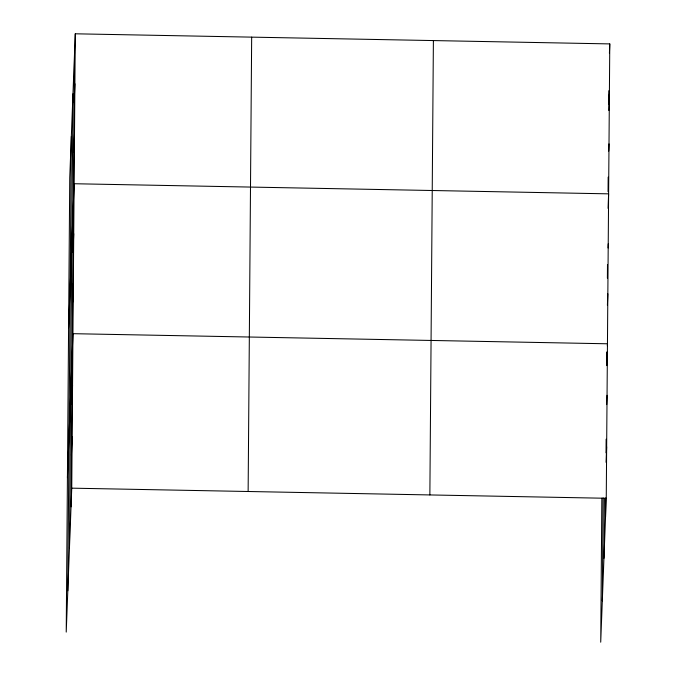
<?xml version="1.0" encoding="UTF-8"?>
<svg xmlns="http://www.w3.org/2000/svg" width="676" height="676" viewBox="0 0 676 676"><rect width="100%" height="100%" fill="white"/><g stroke="black" fill="none" stroke-linecap="round" stroke-linejoin="round"><path stroke-width="1.01" d="M67.811 590.756L71.335 136.4M69.442 548.168L72.974 93.812M71.031 506.839L74.563 52.474M75.281 33.8L69.746 177.729L66.223 632.094L71.749 488.165L75.281 33.8L609.777 43.906L606.254 498.271L600.719 642.2L601.843 498.229M248.134 491.494L251.666 37.138M429.868 494.933L433.392 40.568M602.308 600.863L603.11 497.874M603.947 558.275L604.412 498.381M605.535 516.946L605.679 498.026M606.034 452.835L606.135 439.18M606.71 365.615L606.811 352.052M607.386 278.123L607.496 264.586M608.062 191.697L608.172 177.12M608.738 104.231L608.839 90.694M74.174 102.456L74.892 83.782M73.785 152.438L74.504 133.763M68.589 327.674L74.115 183.737L608.611 193.843L608.054 208.369M73.008 252.393L73.726 233.719M72.619 302.375L73.338 283.7M67.423 477.611L72.949 333.682L607.454 343.788L607.369 345.858M71.833 403.851L72.552 385.176M71.436 455.345L72.155 436.671M609.422 53.243L609.777 43.906M608.755 110.484L609.389 93.888M608.721 151.128L609 143.87M608.07 247.974L608.223 243.825M607.403 305.222L607.842 293.806M606.735 362.463L607.132 352.086M606.693 404.62L607.048 395.283M606.051 462.333L606.651 446.777M71.749 488.165L606.254 498.271"/></g></svg>
